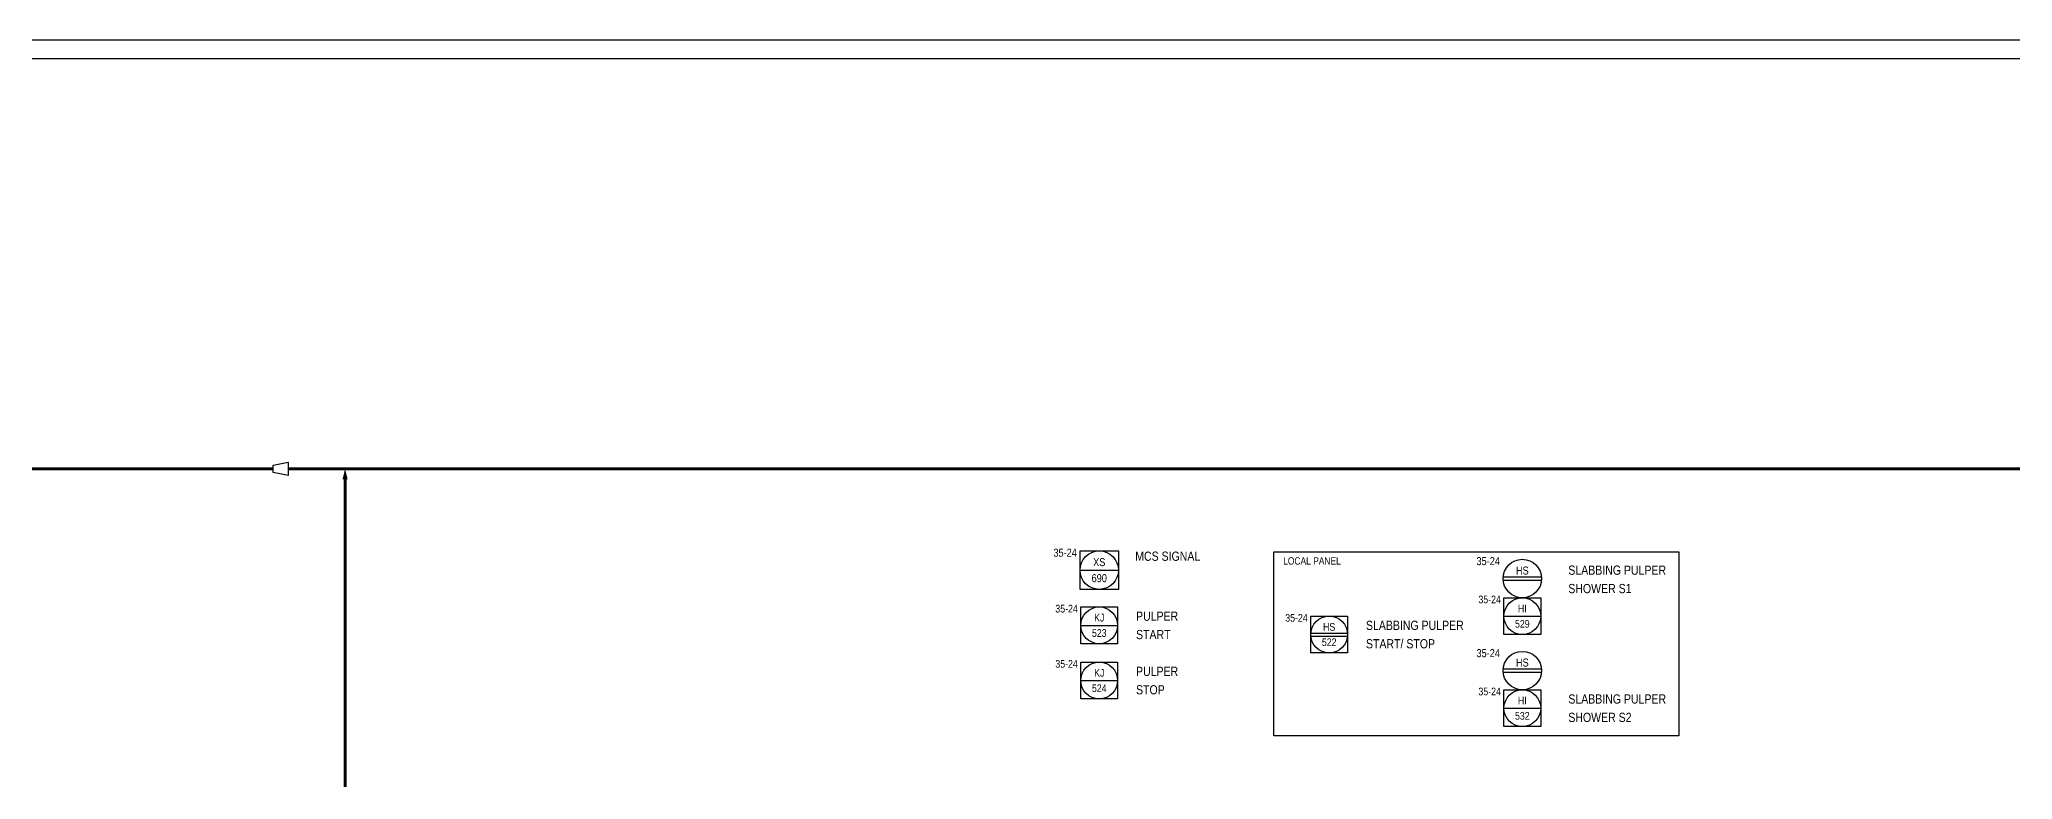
# Model space of a CAD drawing. Header units: millimetres. Extents: x -55 to 6506, y -5 to 599.
# Drawn here: x 949 to 1486, y 393 to 594 of the extents above; entities that cross this region are included whole.
import ezdxf
from ezdxf.enums import TextEntityAlignment as Align

# ---------------------------------------------------------------- set-up
doc = ezdxf.new("R2010")
doc.units = ezdxf.units.MM
doc.header["$LTSCALE"] = 10
doc.header["$MEASUREMENT"] = 0
doc.linetypes.add('DASHDOT', pattern=[25.4, 12.7, -6.35, 0, -6.35])
doc.layers.get('0').update_dxf_attribs({"linetype": 'CONTINUOUS'})
for name, color, linetype in [('P-A-SHEET', 3, 'CONTINUOUS'), ('P-FITTINGS', 7, 'CONTINUOUS'), ('P-INSTRPOS', 7, 'CONTINUOUS'), ('P-INSTRPOS_TEXTS', 7, 'CONTINUOUS'), ('P-MASS1', 6, 'CONTINUOUS'), ('P-OTHER', 7, 'CONTINUOUS'), ('P-SYMB', 7, 'CONTINUOUS'), ('P-TEXT', 7, 'CONTINUOUS')]:
    doc.layers.add(name, color=color, linetype=linetype)
doc.styles.add('Arial', font='ARIALN.TTF')
doc.styles.add('ROMANS', font='ARIALN.TTF')

# ---------------------------------------------------------------- blocks, each defined once
blk = doc.blocks.new('PPI_1205A')
at = {"color": 0, "linetype": 'ByBlock'}
for p, q in [((-6, -6), (-6, 6)), ((-6, 6), (6, 6)), ((-5.98, 0.5), (5.98, 0.5)), ((6, 6), (6, -6)), ((6, -6), (-6, -6)), ((-5.98, -0.5), (5.98, -0.5))]:
    blk.add_line(p, q, dxfattribs=at)
blk.add_circle((0, 0), 6, dxfattribs=at)
blk = doc.blocks.new('PPI_1204A')
at = {"color": 0, "linetype": 'ByBlock'}
for p, q in [((-6, -6), (-6, 6)), ((-6, 6), (6, 6)), ((-6, 0), (6, 0)), ((6, 6), (6, -6)), ((6, -6), (-6, -6))]:
    blk.add_line(p, q, dxfattribs=at)
blk.add_circle((0, 0), 6, dxfattribs=at)
blk = doc.blocks.new('P7A1305')
at = {"color": 0, "linetype": 'ByBlock'}
blk.add_solid([(-4, -1), (-4, 1), (0, 0)], dxfattribs=at)
blk = doc.blocks.new('P7A1245')
at = {"color": 0, "linetype": 'Continuous'}
for points in [[(-2, 1.8), (-2, -1.8)], [(2, 1), (-2, 1.8)], [(2, -1), (2, 1)], [(-2, -1.8), (2, -1)]]:
    blk.add_lwpolyline(points, dxfattribs=at)
blk = doc.blocks.new('PPI_1202A')
at = {"color": 0, "linetype": 'ByBlock'}
for p, q in [((-5.98, 0.5), (5.98, 0.5)), ((-5.98, -0.5), (5.98, -0.5))]:
    blk.add_line(p, q, dxfattribs=at)
blk.add_circle((0, 0), 6, dxfattribs=at)
blk = doc.blocks.new('A$7F2E8')
at = {"layer": 'P-TEXT', "style": 'ROMANS'}
blk.add_text('MCS SIGNAL', height=2.5, dxfattribs=at).set_placement((-0.21, 1.29), align=Align.MIDDLE_LEFT)

msp = doc.modelspace()

# ---------------------------------------------------------------- linework, layer by layer
at = {"layer": 'P-A-SHEET', "color": 7, "const_width": 0.35}
for points in [[(-50, 0), (6501, 0), (6501, 594), (-50, 594)], [(-45, 5), (6496, 5), (6496, 589), (-45, 589)]]:
    msp.add_lwpolyline(points, close=True, dxfattribs=at)
at = {"layer": 'P-MASS1', "const_width": 0.8}
for points in [[(550, 250), (490, 250), (490, 477.5), (1012.97, 477.5)], [(2387.5, 287.5), (2385, 287.5), (2385, 477.5), (1017.03, 477.5)], [(1085, 250), (1032.5, 250), (1032.5, 474.7)]]:
    msp.add_lwpolyline(points, dxfattribs=at)
at = {"layer": 'P-OTHER', "linetype": 'DASHDOT', "ltscale": 2}
msp.add_lwpolyline([(1285, 455), (1395, 455), (1395, 405), (1285, 405)], close=True, dxfattribs=at)

# ---------------------------------------------------------------- block references
at = {"layer": 'P-FITTINGS', "xscale": -1}
msp.add_blockref('P7A1245', (1015, 477.5), dxfattribs=at)
at = {"layer": 'P-INSTRPOS', "color": 140}
for name, p, xscale, yscale, zscale in [('PPI_1204A', (1237.5, 450), 0.87, 0.87, 0.87), ('PPI_1204A', (1237.5, 435), 0.8333, 0.8333, 0.8333), ('PPI_1204A', (1352.5, 437.5), 0.8333, 0.8333, 0.8333), ('PPI_1205A', (1300, 432.5), 0.8333, 0.8333, 0.8333), ('PPI_1204A', (1237.5, 420), 0.8333, 0.8333, 0.8333), ('PPI_1204A', (1352.5, 412.5), 0.8333, 0.8333, 0.8333)]:
    msp.add_blockref(name, p, dxfattribs=dict(at, xscale=xscale, yscale=yscale, zscale=zscale))
at = {"layer": 'P-INSTRPOS', "color": 1, "xscale": 0.87, "yscale": 0.87, "zscale": 0.87}
for p in [(1352.5, 447.72), (1352.5, 422.72)]:
    msp.add_blockref('PPI_1202A', p, dxfattribs=at)
at = {"layer": 'P-OTHER'}
msp.add_blockref('A$7F2E8', (1247.5, 452.5), dxfattribs=at)
at = {"layer": 'P-SYMB', "xscale": -0.7, "yscale": 0.7, "zscale": 0.7, "rotation": 270}
msp.add_blockref('P7A1305', (1032.5, 477.5), dxfattribs=at)

# ---------------------------------------------------------------- texts
at = {"layer": 'P-INSTRPOS_TEXTS', "style": 'Arial'}
for height, p in [(2.175, (1231.41, 453.65)), (2.175, (1346.41, 451.37)), (2.083, (1231.67, 438.5)), (2.083, (1346.67, 441)), (2.083, (1294.17, 436)), (2.083, (1231.67, 423.5)), (2.175, (1346.41, 426.37)), (2.083, (1346.67, 416))]:
    msp.add_text('35-24', height=height, dxfattribs=at).set_placement(p, align=Align.RIGHT)
for s, height, p in [('XS', 2.175, (1237.5, 452.18)), ('HS', 2.175, (1352.5, 449.89)), ('690', 2.175, (1237.5, 447.82)), ('HI', 2.083, (1352.5, 439.58)), ('KJ', 2.083, (1237.5, 437.08)), ('HS', 2.083, (1300, 434.58)), ('529', 2.083, (1352.5, 435.42)), ('523', 2.083, (1237.5, 432.92)), ('522', 2.083, (1300, 430.42)), ('HS', 2.175, (1352.5, 424.89)), ('524', 2.083, (1237.5, 417.92)), ('KJ', 2.083, (1237.5, 422.08)), ('HI', 2.083, (1352.5, 414.58)), ('532', 2.083, (1352.5, 410.42))]:
    msp.add_text(s, height=height, dxfattribs=at).set_placement(p, align=Align.MIDDLE)
at = {"layer": 'P-TEXT', "style": 'ROMANS'}
for s, height, p in [('LOCAL PANEL', 2, (1287.5, 452.5)), ('SLABBING PULPER', 2.5, (1365, 450)), ('SHOWER S1', 2.5, (1365, 445)), ('PULPER', 2.5, (1247.5, 437.5)), ('SLABBING PULPER', 2.5, (1310, 435)), ('START', 2.5, (1247.5, 432.5)), ('START/ STOP', 2.5, (1310, 430)), ('PULPER', 2.5, (1247.5, 422.5)), ('STOP', 2.5, (1247.5, 417.5)), ('SLABBING PULPER', 2.5, (1365, 415)), ('SHOWER S2', 2.5, (1365, 410))]:
    msp.add_text(s, height=height, dxfattribs=at).set_placement(p, align=Align.MIDDLE_LEFT)

doc.saveas('drawing.dxf')
